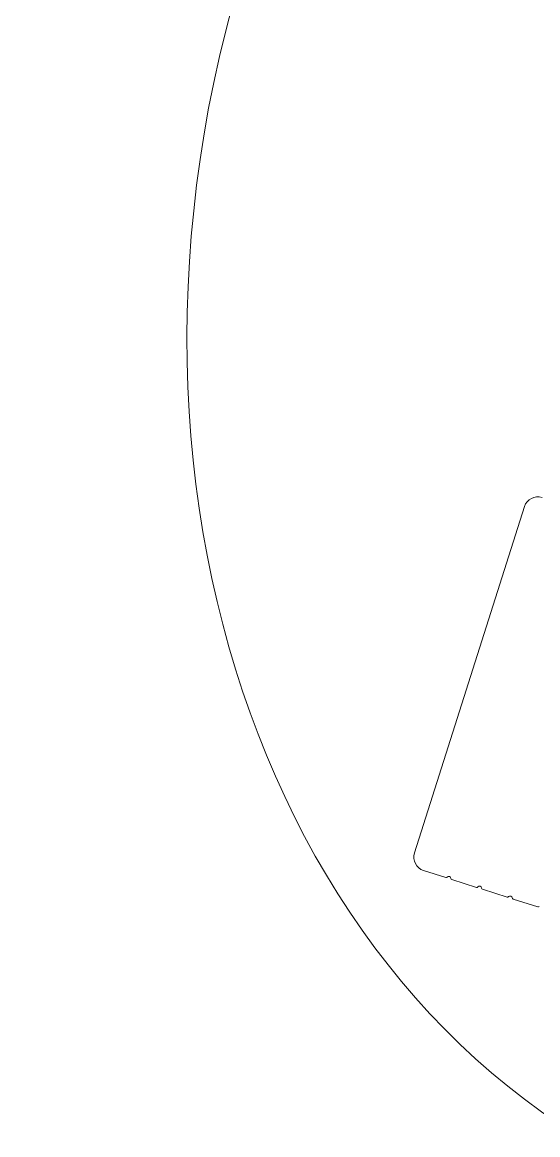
# Model space of a CAD drawing. Extents: x 309418 to 1212698, y 3438380 to 6877191.
# Drawn here: x 606462.071 to 606462.44, y 3438585.996 to 3438586.792 of the extents above; entities that cross this region are included whole.
import ezdxf

# ---------------------------------------------------------------- set-up
doc = ezdxf.new("R2010")
doc.units = 0
doc.header["$MEASUREMENT"] = 0
doc.linetypes.add('XR-LS-HARDSCAPE-LINES$1$HIDDEN2', pattern=[0.1875, 0.125, -0.0625])
doc.layers.add('LA-FLOWERING-TREE', color=221, linetype='Continuous')
doc.layers.add('LA-FURN-PERGOLA-POOL DECK-02', color=32, linetype='Continuous')
for name, color, linetype, lineweight in [('LA-FURN-PG-LIMITS', 1, 'Continuous', 5), ('LA-FURN-PG-PLAY EQUIPMENT', 160, 'Continuous', 5), ('LA-FURN-PG-SAFETY ZONE', 2, 'XR-LS-HARDSCAPE-LINES$1$HIDDEN2', 5)]:
    doc.layers.add(name, color=color, linetype=linetype, lineweight=lineweight)

# ---------------------------------------------------------------- blocks, each defined once
blk = doc.blocks.new('A$C753A40E1')
at = {"linetype": 'Continuous'}
for p, q in [((49.029, 125.55, -9.55), (50.871, 125.55, -9.55)), ((51.329, 125.55, -9.55), (53.171, 125.55, -9.55)), ((53.629, 125.55, -9.55), (55.471, 125.55, -9.55)), ((55.929, 125.55, -9.55), (57.6, 125.55, -9.55)), ((58.6, 124.55, -9.55), (58.6, 98.55, -9.55))]:
    blk.add_line(p, q, dxfattribs=at)
for centre, radius, start, end in [((49.029, 125.45, -9.55), 0.1, 90, 156.42182), ((50.871, 125.45, -9.55), 0.1, 23.57818, 90), ((51.1, 125.55, -9.55), 0.15, 203.57818, 336.42182), ((51.329, 125.45, -9.55), 0.1, 90, 156.42182), ((53.171, 125.45, -9.55), 0.1, 23.57818, 90), ((53.4, 125.55, -9.55), 0.15, 203.57818, 336.42182), ((53.629, 125.45, -9.55), 0.1, 90, 156.42182), ((55.471, 125.45, -9.55), 0.1, 23.57818, 90), ((55.7, 125.55, -9.55), 0.15, 203.57818, 336.42182), ((55.929, 125.45, -9.55), 0.1, 90, 156.42182), ((57.6, 124.55, -9.55), 1, 0, 90), ((57.6, 98.55, -9.55), 1, 270, 0)]:
    blk.add_arc(centre, radius, start, end, dxfattribs=at)
blk = doc.blocks.new('PGE-06')
at = {"layer": 'LA-FURN-PG-LIMITS', "extrusion": (0, 0, -1)}
blk.add_ellipse((0.05669, 0), major_axis=(0.75, 0), ratio=0.802095, dxfattribs=at)
at = {"layer": 'LA-FURN-PG-SAFETY ZONE'}
blk.add_lwpolyline([(-1.59971, 0, 0.414214), (-0.59971, -1), (0.59971, -1, 0.414214), (1.59971, 0, 0.414214), (0.59971, 1), (-0.59971, 1, 0.414214)], format="xyb", close=True, dxfattribs=at)
at = {"xscale": 0.01, "yscale": 0.01, "zscale": 0.01, "rotation": 90}
blk.add_blockref('A$C753A40E1', (0.72475, -0.29304, 0.0955), dxfattribs=at)
blk = doc.blocks.new('tent kids')
at = {"layer": 'LA-FURN-PERGOLA-POOL DECK-02'}
blk.add_lwpolyline([(731933.54283, 294599.35518, -0.05443), (731933.4891, 294599.40891, -0.182094), (731929.03488, 294599.40891, -0.05443), (731928.98115, 294599.35518, -0.182094), (731928.98115, 294594.90096, -0.05443), (731929.03488, 294594.84723, -0.182094), (731933.4891, 294594.84723, -0.05443), (731933.54283, 294594.90096, -0.182094)], format="xyb", close=True, dxfattribs=at)
blk.add_lwpolyline([(731933.76199, 294594.62807, 0.209883), (731928.76199, 294594.62807, -0.83868)], format="xyb", dxfattribs=at)

msp = doc.modelspace()

# ---------------------------------------------------------------- linework, layer by layer
at = {"layer": 'LA-FLOWERING-TREE'}
for radius in [3.13344, 2.13344, 1.13344]:
    msp.add_circle((606462.78892, 3438586.60496), radius, dxfattribs=at)

# ---------------------------------------------------------------- block references
at = {"layer": 'LA-FURN-PERGOLA-POOL DECK-02', "xscale": 1.097475299388668, "yscale": 1.097475299388668, "zscale": 1.097475299388668, "rotation": 321.6764723266944}
msp.add_blockref('tent kids', (-224210.76931, 3683056.12765, 0), dxfattribs=at)
at = {"layer": 'LA-FURN-PG-PLAY EQUIPMENT', "rotation": 72.37455111461088}
msp.add_blockref('PGE-06', (606462.78892, 3438586.60496), dxfattribs=at)

doc.saveas('drawing.dxf')
